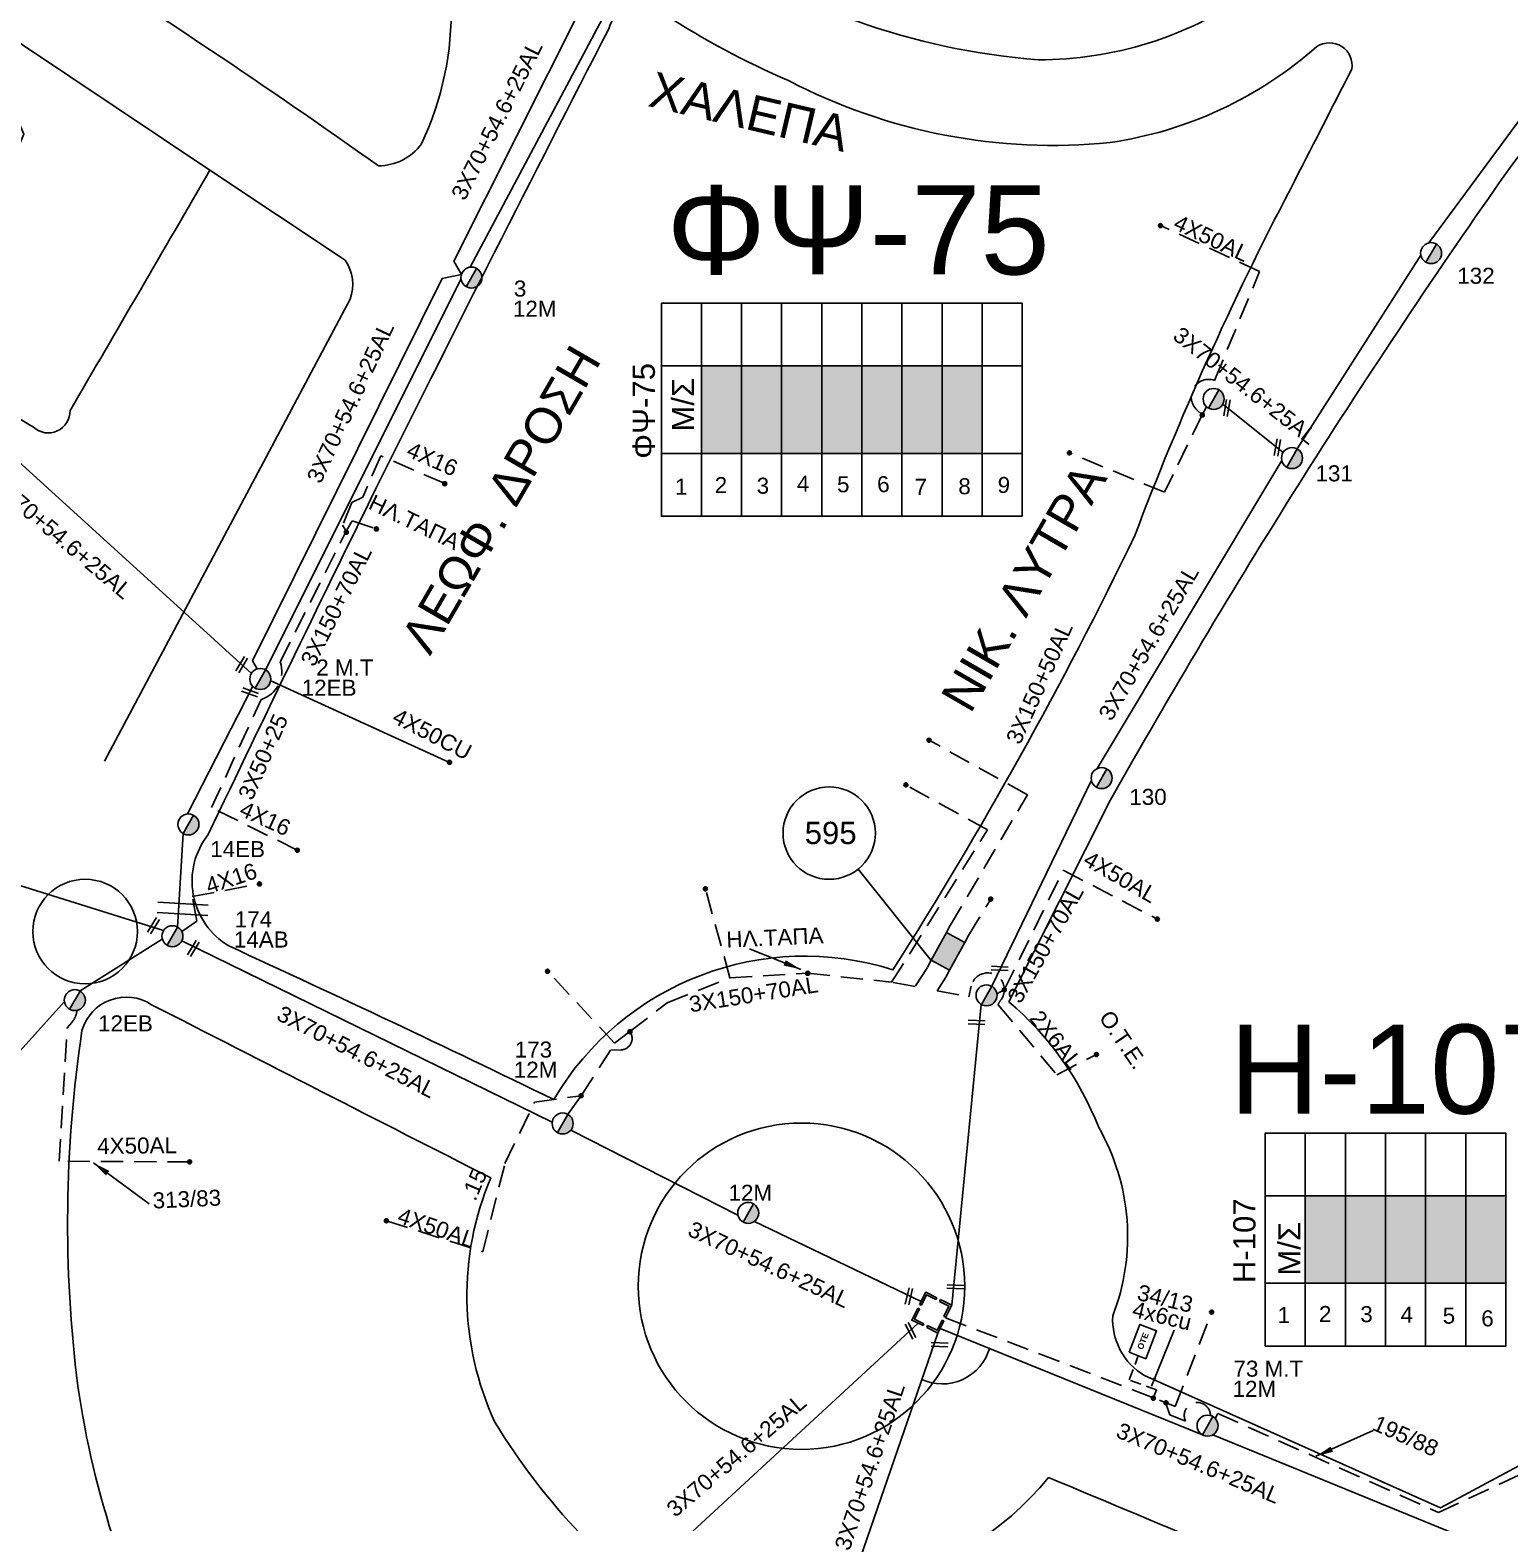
# Model space of a CAD drawing. Header units: millimetres. Extents: x 8791 to 11104, y 1833 to 2902.
# Drawn here: x 9616.2 to 9785.7, y 2482.1 to 2653.1 of the extents above; entities that cross this region are included whole.
import ezdxf
from ezdxf.enums import TextEntityAlignment as Align

# ---------------------------------------------------------------- set-up
doc = ezdxf.new("R2010")
doc.units = ezdxf.units.MM
doc.linetypes.add('DASHED', pattern=[19.05, 12.7, -6.35])
for name, color, linetype in [('Link Box 4 Διευθύνσεων', 7, 'Continuous'), ('Pillar OTE', 7, 'Continuous'), ('Ασφαλειοκιβώτια Χ.Τ 6 αναχωρήσεων', 7, 'Continuous'), ('Ασφαλειοκιβώτια Χ.Τ 9 αναχωρήσεων', 7, 'Continuous'), ('Γέφυρες Εναερίου Δικτύου', 7, 'Continuous'), ('Γυμνά εναέρια ΧΤ (3Φ)   4x50AL', 7, 'Continuous'), ('Γυμνά εναέρια ΧΤ (3Φ)   4x50CU', 7, 'Continuous'), ('Γυμνά εναέρια ΧΤ και ΦΟΠ (3Φ)   4x50+16AL', 7, 'Continuous'), ('Εναέρια παροχή ΧΤ 4x16', 7, 'SYN_LINE'), ('Επιγραφές - Σχήματα', 7, 'Continuous'), ('Καλώδια ΧΤ   2x6AL', 7, 'DASHED'), ('Καλώδια ΧΤ   3x150+50AL', 7, 'DASHED'), ('Καλώδια ΧΤ   3x150+50CU', 7, 'DASHED'), ('Καλώδια ΧΤ   3x150+70AL', 7, 'DASHED'), ('Καλώδια ΧΤ   4x6CU', 7, 'DASHED'), ('Μηχανική τομή', 7, 'Continuous'), ('Στύλος ΦΜ', 7, 'Continuous'), ('Στύλος ΦΜ @ 1', 7, 'Continuous'), ('Συνδέσεις', 7, 'Continuous'), ('Συνεστραμμένα ΧΤ   3x70+54.6+25AL', 7, 'SYN_LINE'), ('Τομή', 7, 'Continuous'), ('Υπόβαθρο ΔΕΗ', 7, 'Continuous'), ('Υπόγεια Καλώδια Δικτύου ΧΤ   .15', 7, 'DASHED')]:
    doc.layers.add(name, color=color, linetype=linetype)
doc.styles.add('ar', font='ARIAL.TTF')
doc.styles.get("Standard").update_dxf_attribs({"font": 'ARIAL.TTF'})
doc.linetypes.add('SYN_LINE', pattern='A,0.5,-0.0001,["/\\/\\/\\/",Standard,S=0.1,R=0,X=0,Y=-0.05],-0.25', length=0.7501)
doc.dimstyles.new('ISO-25', dxfattribs={"dimtxt": 2.5, "dimasz": 2.5, "dimexe": 1.25, "dimexo": 0.625, "dimtad": 1, "dimtxsty": 'Standard', "dimcen": 2.5, "dimadec": 0, "dimazin": 0, "dimtfac": 1, "dimtmove": 0, "dimatfit": 3, "dimfxl": 1, "dimarcsym": 0})

# ---------------------------------------------------------------- blocks, each defined once
blk = doc.blocks.new('ΥΠΑΡΧΩΝ ΤΣΙΜΕΝΤΕΝΙΟΣ ΣΤΥΛΟΣ')
at = {"layer": 'Στύλος ΦΜ'}
blk.add_hatch(color=256, dxfattribs=at).paths.add_polyline_path([(-1.29, -2.28, 0.574793), (2.62, 0, 0.268822), (1.3, 2.27)])
blk.add_line((-1.29, -2.28), (1.3, 2.27), dxfattribs=at)
blk.add_circle((0, 0), 2.62, dxfattribs=at)
at = {"layer": 'Στύλος ΦΜ', "flags": 4}
for tag, p in [('ΑΡΙΘΜΟΣ', (-4.68, 8.05)), ('ΤΥΠΟΣ', (-4.91, 3.03))]:
    blk.add_attdef(tag, p, '', height=4, dxfattribs=at)
blk = doc.blocks.new('LINK BOX 4 ΑΝΑΧΩΡΗΣΕΩΝ')
at = {"layer": 'Link Box 4 Διευθύνσεων', "ltscale": 40}
blk.add_hatch(color=256, dxfattribs=at).paths.add_polyline_path([(-3.54, 0), (-3.54, -4.67), (3.54, -4.67), (3.54, 0)])
for p, q in [((-3.54, 0), (-5.33, 0)), ((5.33, 0), (3.54, 0)), ((-3.54, -4.67), (-5.33, -4.67)), ((5.33, -4.67), (3.54, -4.67))]:
    blk.add_line(p, q, dxfattribs=at)
blk.add_lwpolyline([(-3.54, -4.67), (-3.54, 0), (3.54, 0), (3.54, -4.67)], close=True, dxfattribs=at)
blk = doc.blocks.new('ΤΟΜΗ')
at = {"layer": 'Τομή', "ltscale": 40}
for p, q in [((-5.68, 0), (5.68, 0)), ((5.68, -2.33), (-5.68, -2.33))]:
    blk.add_line(p, q, dxfattribs=at)
blk = doc.blocks.new('ΑΣΦΑΛΕΙΟΚΙΒΩΤΙΟ ΥΠΟΣΤΑΘΜΟΥ 9 ΑΝΑΧΩΡΗΣΕΩΝ')
at = {"layer": 'Ασφαλειοκιβώτια Χ.Τ 9 αναχωρήσεων', "ltscale": 40}
for p, q in [((-23.8, 40.36), (24.02, 40.36)), ((-9.72, 40.36), (-9.72, -40.64)), ((9.94, 40.36), (9.94, -40.64)), ((-23.8, 31.36), (24.02, 31.36)), ((-23.8, 22.36), (24.02, 22.36)), ((-23.8, 13.36), (24.02, 13.36)), ((-23.8, 4.36), (24.02, 4.36)), ((-23.8, -4.64), (24.02, -4.64)), ((-23.8, -13.64), (24.02, -13.64)), ((-23.8, -22.64), (24.02, -22.64)), ((-23.8, -31.64), (24.02, -31.64))]:
    blk.add_line(p, q, dxfattribs=at)
at = {"layer": 'Ασφαλειοκιβώτια Χ.Τ 9 αναχωρήσεων'}
blk.add_lwpolyline([(-23.8, -40.64), (24.02, -40.64), (24.02, 40.36), (-23.8, 40.36)], close=True, dxfattribs=at)
for s, rotation, p in [('1', 270, (-18.96, 37.31)), ('2', 270, (-18.6, 28.38)), ('3', 270, (-18.74, 18.97)), ('4', 270, (-18.26, 9.95)), ('5', 270, (-18.42, 0.93)), ('6', 274.9707, (-18.52, -8.21)), ('7', 270, (-19, -16.47)), ('8', 270, (-18.86, -26.29)), ('9', 266.863, (-18.5, -35))]:
    blk.add_text(s, height=3.6, rotation=rotation, dxfattribs=at).set_placement(p)
at = {"layer": 'Ασφαλειοκιβώτια Χ.Τ 9 αναχωρήσεων', "ltscale": 40}
for tag, height, p in [('ΟΝΟΜΑ', 5, (-0.16, 44.31)), ('ΚΕΙΜΕΝΟ 1', 2, (17.06, 35.59)), ('ΚΕΙΜΕΝΟ 2', 2, (17.06, 26.88)), ('ΚΕΙΜΕΝΟ 3', 2, (17.06, 17.69)), ('ΚΕΙΜΕΝΟ 4', 2, (17.06, 8.71)), ('ΚΕΙΜΕΝΟ 5', 2, (17.06, -0.13)), ('ΚΕΙΜΕΝΟ 6', 2, (17.06, -9.05)), ('ΚΕΙΜΕΝΟ 7', 2, (17.06, -18.13)), ('ΚΕΙΜΕΝΟ 8', 2, (17.06, -26.85)), ('ΚΕΙΜΕΝΟ 9', 2, (17.06, -35.99)), ('ΣΧ', 2, (-0.1, -42.64))]:
    blk.add_attdef(tag, text='', height=height, dxfattribs=at).set_placement(p, align=Align.MIDDLE_CENTER)
blk = doc.blocks.new('ΜΗΧΑΝΙΚΗ ΤΟΜΗ')
at = {"layer": 'Μηχανική τομή', "ltscale": 40}
for p, q in [((-1.89, 0.78), (1.89, 0.78)), ((1.89, 0), (-1.89, 0))]:
    blk.add_line(p, q, dxfattribs=at)
blk = doc.blocks.new('_ΣΥΝΔΕΣΗ')
at = {"layer": 'Συνδέσεις', "linetype": 'SYN_LINE', "ltscale": 40}
blk.add_hatch(color=256, dxfattribs=at).paths.add_polyline_path([(0.5, -0.01, 1), (-0.5, -0.01, 1)])
at = {"layer": 'Συνδέσεις'}
blk.add_circle((0, -0.01), 0.5, dxfattribs=at)
blk = doc.blocks.new('ΑΣΦΑΛΕΙΟΚΙΒΩΤΙΟ ΥΠΟΣΤΑΘΜΟΥ 6 ΑΝΑΧΩΡΗΣΕΩΝ')
at = {"layer": 'Ασφαλειοκιβώτια Χ.Τ 6 αναχωρήσεων', "ltscale": 40}
for p, q in [((-23.91, 27), (23.91, 27)), ((-9.83, 27), (-9.83, -27)), ((9.83, 27), (9.83, -27)), ((-23.91, 18), (23.91, 18)), ((-23.91, 9), (23.91, 9)), ((-23.91, 0), (23.91, 0)), ((-23.91, -9), (23.91, -9)), ((-23.91, -18), (23.91, -18))]:
    blk.add_line(p, q, dxfattribs=at)
at = {"layer": 'Ασφαλειοκιβώτια Χ.Τ 6 αναχωρήσεων'}
blk.add_lwpolyline([(-23.91, -27), (23.91, -27), (23.91, 27), (-23.91, 27)], close=True, dxfattribs=at)
for s, rotation, p in [('1', 270, (-18.77, 24.22)), ('2', 269.3837, (-18.51, 14.96)), ('3', 270, (-18.55, 5.66)), ('4', 270, (-18.65, -3.38)), ('5', 270, (-18.89, -12.84)), ('6', 270, (-19.49, -21.49))]:
    blk.add_text(s, height=3.6, rotation=rotation, dxfattribs=at).set_placement(p)
at = {"layer": 'Ασφαλειοκιβώτια Χ.Τ 6 αναχωρήσεων', "ltscale": 40}
for tag, height, p in [('ΟΝΟΜΑ', 5, (-0.27, 31.68)), ('ΚΕΙΜΕΝΟ 1', 2, (16.95, 22.41)), ('ΚΕΙΜΕΝΟ 2', 2, (16.95, 13.71)), ('ΚΕΙΜΕΝΟ 3', 2, (16.95, 4.31)), ('ΚΕΙΜΕΝΟ 4', 2, (16.95, -4.67)), ('ΚΕΙΜΕΝΟ 5', 2, (16.95, -13.51)), ('ΚΕΙΜΕΝΟ 6', 2, (16.95, -22.43)), ('ΣΧ', 2, (-0.21, -29.21))]:
    blk.add_attdef(tag, text='', height=height, dxfattribs=at).set_placement(p, align=Align.MIDDLE_CENTER)
blk = doc.blocks.new('PILLAR ΟΤΕ')
at = {"layer": 'Pillar OTE', "ltscale": 40}
blk.add_lwpolyline([(-3.31, 2.02), (3.39, 2.02), (3.39, -1.99), (-3.31, -1.99)], close=True, dxfattribs=at)
at = {"layer": 'Pillar OTE', "insert": (-1.81, 0.71), "char_height": 1.3575, "width": 109.961, "attachment_point": 1}
blk.add_mtext('{\\fArial|b1|i0|c161|p34;OTE}', dxfattribs=at)

msp = doc.modelspace()

# ---------------------------------------------------------------- hatches: boundary and pattern name
at = {"layer": 'Ασφαλειοκιβώτια Χ.Τ 9 αναχωρήσεων', "ltscale": 20}
for color, points in [(6, [(9693.18, 2614.57), (9693.18, 2604.54), (9697.77, 2604.54), (9697.77, 2614.57)]), (85, [(9697.77, 2614.57), (9697.77, 2604.54), (9702.37, 2604.54), (9702.37, 2614.57)]), (1, [(9702.37, 2614.57), (9702.37, 2604.54), (9706.96, 2604.54), (9706.96, 2614.57)]), (151, [(9706.96, 2614.57), (9706.96, 2604.54), (9711.56, 2604.54), (9711.56, 2614.57)]), (2, [(9711.56, 2614.57), (9711.56, 2604.54), (9716.15, 2604.54), (9716.15, 2614.57)]), (27, [(9716.15, 2614.57), (9716.15, 2604.54), (9720.74, 2604.54), (9720.74, 2614.57)]), (30, [(9720.74, 2614.57), (9720.74, 2604.54), (9725.34, 2604.54), (9725.34, 2614.57)]), (173, [(9766.96, 2519.49), (9762.36, 2519.49), (9762.36, 2509.45), (9766.96, 2509.45)]), (5, [(9771.55, 2519.49), (9766.96, 2519.49), (9766.96, 2509.45), (9771.55, 2509.45)]), (85, [(9776.14, 2519.49), (9771.55, 2519.49), (9771.55, 2509.45), (9776.14, 2509.45)]), (1, [(9776.14, 2509.45), (9780.74, 2509.45), (9780.74, 2519.49), (9776.14, 2519.49)]), (27, [(9785.33, 2519.49), (9780.74, 2519.49), (9780.74, 2509.45), (9785.33, 2509.45)])]:
    msp.add_hatch(color=color, dxfattribs=at).paths.add_polyline_path(points)
at = {"layer": 'Επιγραφές - Σχήματα', "ltscale": 20}
h = msp.add_hatch(color=256, dxfattribs=at)
h.paths.add_polyline_path([(9717.97, 2506.62), (9717.28, 2505.24), (9718.57, 2504.6), (9718.67, 2504.81), (9717.59, 2505.34), (9718.18, 2506.52)])
h.paths.add_polyline_path([(9718.87, 2508.43), (9718.18, 2507.04), (9718.39, 2506.94), (9718.97, 2508.12), (9720.05, 2507.58), (9720.15, 2507.79)])
h.paths.add_polyline_path([(9720.57, 2507.59), (9720.47, 2507.38), (9721.54, 2506.84), (9720.96, 2505.66), (9721.17, 2505.56), (9721.86, 2506.95)])
h.paths.add_polyline_path([(9720.75, 2505.24), (9720.17, 2504.07), (9719.09, 2504.6), (9718.99, 2504.39), (9720.27, 2503.75), (9720.96, 2505.14)])

# ---------------------------------------------------------------- linework, layer by layer
at = {"layer": 'Γέφυρες Εναερίου Δικτύου', "color": 151, "linetype": 'DASHED', "ltscale": 0.2}
msp.add_lwpolyline([(9751.05, 2609.9), (9750.56, 2608.96), (9746.22, 2600.11), (9735.34, 2604.62)], dxfattribs=at)
at = {"layer": 'Γέφυρες Εναερίου Δικτύου', "color": 1, "linetype": 'DASHED', "ltscale": 0.2}
for points in [[(9696.44, 2544.45), (9693.64, 2554.66)], [(9684.99, 2538.29), (9683.23, 2536.98), (9675.55, 2545.21)]]:
    msp.add_lwpolyline(points, dxfattribs=at)
at = {"layer": 'Γέφυρες Εναερίου Δικτύου', "color": 85, "linetype": 'DASHED', "ltscale": 0.2}
for points in [[(9723.77, 2549.29), (9726.32, 2553.48)], [(9719.07, 2545.66), (9717.65, 2543.47), (9714.97, 2543.96)]]:
    msp.add_lwpolyline(points, dxfattribs=at)
at = {"layer": 'Γέφυρες Εναερίου Δικτύου', "color": 27, "linetype": 'DASHED', "ltscale": 0.2}
msp.add_lwpolyline([(9721.15, 2505.51), (9745.67, 2496.05), (9747.45, 2495.33), (9751.64, 2506.16)], dxfattribs=at)
msp.add_lwpolyline([(9746.41, 2495.6), (9746.84, 2494.38), (9748.64, 2493.67, -1.250621), (9751.49, 2494.3, 1.883353)], format="xyb", dxfattribs=at)
at = {"layer": 'Γυμνά εναέρια ΧΤ (3Φ)   4x50AL', "color": 151, "linetype": 'DASHED', "ltscale": 0.2}
msp.add_lwpolyline([(9750.56, 2608.96), (9749.93, 2609.55, -0.813592), (9751.97, 2612.92), (9757.13, 2625.41), (9745.78, 2630.67)], format="xyb", dxfattribs=at)
at = {"layer": 'Γυμνά εναέρια ΧΤ (3Φ)   4x50AL', "color": 85, "linetype": 'DASHED', "ltscale": 0.2}
msp.add_lwpolyline([(9734.63, 2556.79), (9745.41, 2551.19)], dxfattribs=at)
at = {"layer": 'Γυμνά εναέρια ΧΤ (3Φ)   4x50AL', "color": 1}
for points in [[(9621.99, 2542.95), (9631.41, 2548.9)], [(9603.86, 2523.6), (9620.19, 2541.76)]]:
    msp.add_lwpolyline(points, dxfattribs=at)
at = {"layer": 'Γυμνά εναέρια ΧΤ (3Φ)   4x50AL', "color": 1, "linetype": 'DASHED', "ltscale": 0.2}
msp.add_lwpolyline([(9634.54, 2523.36), (9619.58, 2523.44), (9620.53, 2538.73), (9621.04, 2539.33, 0.14824), (9621.65, 2540.73, -0.89203)], format="xyb", dxfattribs=at)
msp.add_lwpolyline([(9657.09, 2516.62), (9668.13, 2513.07)], dxfattribs=at)
at = {"layer": 'Γυμνά εναέρια ΧΤ (3Φ)   4x50CU', "color": 27, "linetype": 'SYN_LINE', "ltscale": 20}
msp.add_lwpolyline([(9643.83, 2578.49), (9664.32, 2569.15)], dxfattribs=at)
at = {"layer": 'Γυμνά εναέρια ΧΤ και ΦΟΠ (3Φ)   4x50+16AL', "color": 30}
for points in [[(9634.28, 2563.24), (9641.77, 2577.88)], [(9633.16, 2550.27), (9633.81, 2561)]]:
    msp.add_lwpolyline(points, dxfattribs=at)
at = {"layer": 'Εναέρια παροχή ΧΤ 4x16', "color": 30, "linetype": 'DASHED', "ltscale": 0.2}
for points in [[(9663.72, 2601.14), (9656.46, 2604.27), (9654.37, 2599.55), (9653.13, 2598.91), (9652.07, 2596.33), (9652.49, 2595.64)], [(9646.88, 2559.09), (9637.05, 2563.96)], [(9633.64, 2549.76), (9635.36, 2550.95), (9634.84, 2553.76), (9642.54, 2555.22)]]:
    msp.add_lwpolyline(points, dxfattribs=at)
at = {"layer": 'Επιγραφές - Σχήματα', "ltscale": 20}
for p, q in [((9719.51, 2546.46), (9711.13, 2556.91)), ((9718.18, 2507.04), (9718.39, 2506.94)), ((9720.05, 2507.58), (9720.15, 2507.79)), ((9720.47, 2507.38), (9720.57, 2507.59)), ((9717.97, 2506.62), (9718.18, 2506.52)), ((9720.75, 2505.24), (9720.96, 2505.14)), ((9720.96, 2505.66), (9721.17, 2505.56)), ((9718.57, 2504.6), (9718.67, 2504.81)), ((9718.99, 2504.39), (9719.09, 2504.6))]:
    msp.add_line(p, q, dxfattribs=at)
for points in [[(9718.18, 2507.04), (9718.87, 2508.43), (9720.15, 2507.79)], [(9718.39, 2506.94), (9718.97, 2508.12), (9720.05, 2507.58)], [(9720.47, 2507.38), (9721.54, 2506.84), (9720.96, 2505.66)], [(9720.57, 2507.59), (9721.86, 2506.95), (9721.17, 2505.56)], [(9718.57, 2504.6), (9717.28, 2505.24), (9717.97, 2506.62)], [(9718.67, 2504.81), (9717.59, 2505.34), (9718.18, 2506.52)], [(9720.75, 2505.24), (9720.17, 2504.07), (9719.09, 2504.6)], [(9720.96, 2505.14), (9720.27, 2503.75), (9718.99, 2504.39)]]:
    msp.add_lwpolyline(points, dxfattribs=at)
msp.add_circle((9707.82, 2561.04), 5.29, dxfattribs=at)
msp.add_arc((9720.76, 2503.57), 5.65, 244.778, 344.5366, dxfattribs=at)
at = {"layer": 'Καλώδια ΧΤ   2x6AL', "color": 85, "ltscale": 0.2}
msp.add_lwpolyline([(9721.16, 2544.52), (9720.17, 2542.97), (9723.82, 2542.28), (9724.09, 2543.51, -1.264304), (9727.46, 2541.9, 0.083338), (9727.17, 2541.38), (9733.89, 2533.35), (9738.43, 2535.68)], format="xyb", dxfattribs=at)
at = {"layer": 'Καλώδια ΧΤ   3x150+50AL', "color": 85, "ltscale": 0.2}
msp.add_lwpolyline([(9721.68, 2550.44), (9730.52, 2565.44), (9719.26, 2571.69)], dxfattribs=at)
at = {"layer": 'Καλώδια ΧΤ   3x150+50CU', "color": 27, "ltscale": 0.2}
msp.add_lwpolyline([(9752.03, 2493.98), (9752.34, 2494.54), (9777.62, 2483.2), (9790.55, 2489.19), (9798.24, 2510.5), (9795.99, 2512.03), (9805, 2535.51)], dxfattribs=at)
at = {"layer": 'Καλώδια ΧΤ   3x150+70AL', "color": 30, "ltscale": 0.2}
for points in [[(9644.93, 2580.67), (9652.49, 2595.64), (9653.16, 2596.82), (9655.99, 2595.88)], [(9637.05, 2563.96), (9642.73, 2576.35)]]:
    msp.add_lwpolyline(points, dxfattribs=at)
at = {"layer": 'Καλώδια ΧΤ   3x150+70AL', "color": 1, "ltscale": 0.2}
msp.add_lwpolyline([(9679.4, 2530.95), (9682.77, 2536.15), (9683.97, 2536.2, 0.593148), (9684.99, 2538.29), (9689.26, 2541.6), (9696.44, 2544.45), (9705.35, 2544.98), (9714.97, 2543.96), (9725.95, 2561.4), (9716.6, 2566.58)], format="xyb", dxfattribs=at)
at = {"layer": 'Καλώδια ΧΤ   3x150+70AL', "color": 85, "ltscale": 0.2}
msp.add_lwpolyline([(9727.03, 2542.63), (9727.88, 2543.09), (9734.63, 2556.79)], dxfattribs=at)
at = {"layer": 'Καλώδια ΧΤ   3x150+70AL', "color": 30, "ltscale": 0.2}
msp.add_arc((9641.67, 2579.61), 3.43, 288.0342, 18.0147, dxfattribs=at)
at = {"layer": 'Καλώδια ΧΤ   4x6CU', "color": 27, "linetype": 'DASHED', "ltscale": 0.1}
msp.add_lwpolyline([(9745.02, 2496.48), (9745.31, 2497.23), (9742.19, 2498.38), (9743.19, 2501.07)], dxfattribs=at)
at = {"layer": 'Συνεστραμμένα ΧΤ   3x70+54.6+25AL', "color": 27, "ltscale": 20}
for points in [[(9665.69, 2625.07), (9664.8, 2626.58), (9679.25, 2655.32), (9681.74, 2656.71)], [(9642.29, 2579.85), (9641.75, 2580.79), (9663.48, 2624.6), (9665.69, 2625.07)], [(9602.99, 2614.49), (9641.62, 2579.33)]]:
    msp.add_lwpolyline(points, dxfattribs=at)
at = {"layer": 'Συνεστραμμένα ΧΤ   3x70+54.6+25AL', "color": 30, "ltscale": 20}
for points in [[(9682.19, 2655.05), (9666.7, 2625.9)], [(9665.64, 2624.55), (9643.24, 2579.75)]]:
    msp.add_lwpolyline(points, dxfattribs=at)
at = {"layer": 'Συνεστραμμένα ΧΤ   3x70+54.6+25AL', "color": 151, "ltscale": 20}
for points in [[(9776.53, 2628.68), (9791.37, 2648.81)], [(9761.44, 2605.06), (9775.61, 2627.26)], [(9738.51, 2568.43), (9759.67, 2603.74)], [(9726.44, 2543.5), (9737.85, 2567.11)]]:
    msp.add_lwpolyline(points, dxfattribs=at)
at = {"layer": 'Συνεστραμμένα ΧΤ   3x70+54.6+25AL', "color": 151, "ltscale": 10}
msp.add_lwpolyline([(9759.81, 2604.65), (9752.9, 2610.18)], dxfattribs=at)
at = {"layer": 'Συνεστραμμένα ΧΤ   3x70+54.6+25AL', "color": 1, "ltscale": 20}
for points in [[(9572.52, 2569.52), (9597.97, 2560.37), (9631.56, 2549.88)], [(9633.64, 2548.68), (9676.09, 2527.93)], [(9678.22, 2527.02), (9697.36, 2517.25)], [(9699.24, 2516.55), (9718.34, 2507.37)]]:
    msp.add_lwpolyline(points, dxfattribs=at)
at = {"layer": 'Συνεστραμμένα ΧΤ   3x70+54.6+25AL', "color": 85, "ltscale": 20}
msp.add_lwpolyline([(9721.86, 2506.95), (9725.24, 2541.41)], dxfattribs=at)
at = {"layer": 'Συνεστραμμένα ΧΤ   3x70+54.6+25AL', "color": 5, "ltscale": 20}
msp.add_lwpolyline([(9688.17, 2477.33), (9718, 2504.88)], dxfattribs=at)
at = {"layer": 'Συνεστραμμένα ΧΤ   3x70+54.6+25AL', "color": 173, "ltscale": 20}
for points in [[(9711.01, 2476.91), (9720.27, 2503.75)], [(9720.53, 2504.28), (9750.58, 2492.1)], [(9751.75, 2492.09), (9784.35, 2478.77)]]:
    msp.add_lwpolyline(points, dxfattribs=at)
at = {"layer": 'Υπόβαθρο ΔΕΗ'}
for points in [[(10026.41, 2803.98), (10032.14, 2802.04), (10051.3, 2740.98), (10048.69, 2735.58, 0.036785), (9968.91, 2698.97, 0.041973), (9908.84, 2659, 0.051287), (9851.23, 2605.78, 0.035159), (9812.84, 2552.77, 0.122834), (9789.48, 2489.96), (9777.84, 2483.72), (9743.95, 2498.89, -0.280101), (9740.3, 2505.73, 0.225889), (9738.7, 2527.31, 0.121794), (9728.41, 2541.72), (9740.06, 2564.85, -0.024796), (9784.84, 2635.92, -0.033695), (9830.39, 2690.49, -0.048491), (9893.39, 2740.43, -0.057442), (9983.8, 2787.83, -0.014813), (10026.41, 2803.98, -1.046826)], [(9536.84, 2751), (9516.4, 2722.79, 0.501543), (9522.94, 2709.62, -0.06937), (9577.09, 2687.17, -0.028444), (9656.17, 2637.51, 0.240705), (9661.1, 2640.02, 0.238321), (9660.3, 2671.94, 0.052081), (9652.77, 2684.3, 0.059819), (9619.26, 2714.34, 0.055527), (9559.08, 2747.86, 0.016929), (9540.76, 2752.72, 0.23279), (9536.84, 2751, 2.638432)], [(9624.79, 2569.28), (9652.94, 2622.22, 0.240284), (9652.36, 2626.69), (9636.87, 2637.01), (9599.44, 2662.08, 0.026052), (9552.13, 2687.58, 0.030155), (9490.93, 2710.47, 0.003325), (9419.31, 2676.2, -0.001705), (9346.88, 2610.68, 1), (9351.32, 2606, 0.008744), (9387.96, 2636.88, -0.044165), (9457.16, 2666.42, -0.068774), (9499.1, 2673.95, -0.080219), (9556.18, 2670.57, -0.053266), (9603.68, 2654.97, -0.169949), (9615.54, 2641.14, -0.007821), (9605.18, 2617.89, 0.310652), (9605.92, 2613.94, -0.010079), (9616.65, 2607.54, 0.653392), (9620.84, 2609.45, 0.000552), (9636.87, 2637.01, -0.593573)], [(9688.54, 2701.08), (9685.37, 2675.94, 0.275913), (9691.97, 2663.89, 0.134194), (9731.78, 2649.66, 0.153571), (9755.79, 2657.14, 0.469007), (9754.71, 2663.55, -0.113095), (9710.01, 2680.89, -0.119043), (9692.67, 2702.67, 0.742459), (9688.54, 2701.08, 0.770113)], [(9703.16, 2647.27, -0.044186), (9688.91, 2654.92, 0.582874), (9682.56, 2653.21, 0.0031), (9656.56, 2601.9, 0.002925), (9636.67, 2560.89, 0.45128), (9639.03, 2548.11, -0.005616), (9676.26, 2530.51, 1.013887)], [(9676.26, 2530.51, -0.349789), (9715.12, 2545.37, 0.029143), (9742.83, 2595.15, -0.030237), (9760.69, 2634.9, -0.001139), (9767.69, 2648.57, 0.653841), (9763.7, 2651.18, -0.146188), (9739.99, 2640.18, -0.146652), (9703.16, 2647.27, 0.681089)], [(9652.03, 2441.29), (9659.94, 2441.35), (9679.35, 2480.68, -0.053196), (9669.52, 2493.56, -0.21253), (9669.05, 2521.53, -0.000485), (9630.19, 2541.38, 0.50604), (9622.21, 2538.41, 0.068906), (9621.74, 2497.65, 0.088163), (9633.49, 2462.27, 0.147264), (9652.03, 2441.29, 0.326313)], [(9689.54, 2476.1), (9669.61, 2437.18), (9673.11, 2429.44, 0.127643), (9729.43, 2428.21, 0.129348), (9763.69, 2453.55, 0.151448), (9772.79, 2470.34, 0.003318), (9732.95, 2487.19, -0.325095), (9689.54, 2476.1, -6.565116)]]:
    msp.add_lwpolyline(points, format="xyb", dxfattribs=at)
for centre, radius in [((9622.57, 2549.76), 5.99), ((9704.64, 2509.12), 18.7)]:
    msp.add_circle(centre, radius, dxfattribs=at)
at = {"layer": 'Υπόγεια Καλώδια Δικτύου ΧΤ   .15', "color": 1, "ltscale": 0.2}
msp.add_lwpolyline([(9668.13, 2513.07), (9670.67, 2523.2), (9674.06, 2530.2), (9679.4, 2530.95), (9677.88, 2528.82)], dxfattribs=at)

# ---------------------------------------------------------------- block references
at = {"layer": 'Link Box 4 Διευθύνσεων', "xscale": 0.5104822389464581, "yscale": 0.5104822389464581, "zscale": 0.5104822389464581, "rotation": 61.33483492575564}
msp.add_blockref('LINK BOX 4 ΑΝΑΧΩΡΗΣΕΩΝ', (9720.38, 2548.05), dxfattribs=at)
at = {"layer": 'Pillar OTE', "xscale": 0.5104822389464277, "yscale": 0.5104822389464277, "zscale": 0.5104822389464277, "rotation": 68.64445075945673}
msp.add_blockref('PILLAR ΟΤΕ', (9743.75, 2502.76), dxfattribs=at)
at = {"layer": 'Ασφαλειοκιβώτια Χ.Τ 6 αναχωρήσεων', "xscale": 0.5104822389464277, "yscale": 0.5104822389464277, "zscale": 0.5104822389464277, "rotation": 90}
msp.add_blockref('ΑΣΦΑΛΕΙΟΚΙΒΩΤΙΟ ΥΠΟΣΤΑΘΜΟΥ 6 ΑΝΑΧΩΡΗΣΕΩΝ', (9771.55, 2514.47), dxfattribs=at).add_auto_attribs({'ΟΝΟΜΑ': 'Η-107'})
at = {"layer": 'Ασφαλειοκιβώτια Χ.Τ 9 αναχωρήσεων', "xscale": 0.5104822389464277, "yscale": 0.5104822389464277, "zscale": 0.5104822389464277, "rotation": 90}
msp.add_blockref('ΑΣΦΑΛΕΙΟΚΙΒΩΤΙΟ ΥΠΟΣΤΑΘΜΟΥ 9 ΑΝΑΧΩΡΗΣΕΩΝ', (9709.19, 2609.5), dxfattribs=at).add_auto_attribs({'ΟΝΟΜΑ': 'ΦΨ-75'})
at = {"layer": 'Μηχανική τομή'}
for p, xscale, yscale, zscale, rotation in [((9753.58, 2609.73), 0.5104822389462137, 0.5104822389462137, 0.5104822389462137, 80.63735096847236), ((9759.36, 2605.19), 0.5104822389462137, 0.5104822389462137, 0.5104822389462137, 80.63735096847236), ((9640.34, 2580.45), 0.5104822389464428, 0.5104822389464428, 0.5104822389464428, 238.8564489628371), ((9641.54, 2577.36), 0.5104822389464002, 0.5104822389464002, 0.5104822389464002, 159.5869687060389), ((9630.23, 2550.53), 0.5104822389464893, 0.5104822389464893, 0.5104822389464893, 238.612916663875), ((9634.79, 2547.92), 0.5104822389464893, 0.5104822389464893, 0.5104822389464893, 238.612916663875), ((9727.36, 2545.74), 0.5104822389464421, 0.5104822389464421, 0.5104822389464421, 177.4474829833932), ((9724.71, 2539.56), 0.5104822389464421, 0.5104822389464421, 0.5104822389464421, 177.4474829833932), ((9716.75, 2508), 0.5104822389464069, 0.5104822389464069, 0.5104822389464069, 257.038138806452), ((9722.29, 2509.25), 0.5104822389464421, 0.5104822389464421, 0.5104822389464421, 177.4474829833932), ((9717.31, 2504.1), 0.5104822389466079, 0.5104822389466079, 0.5104822389466079, 117.1961589561387), ((9720.47, 2502.62), 0.5104822389464421, 0.5104822389464421, 0.5104822389464421, 177.4474829833932)]:
    msp.add_blockref('ΜΗΧΑΝΙΚΗ ΤΟΜΗ', p, dxfattribs=dict(at, xscale=xscale, yscale=yscale, zscale=zscale, rotation=rotation))
at = {"layer": 'Στύλος ΦΜ @ 1', "ltscale": 40}
ref = msp.add_blockref('ΥΠΑΡΧΩΝ ΤΣΙΜΕΝΤΕΝΙΟΣ ΣΤΥΛΟΣ', (9776.78, 2627.5), dxfattribs=dict(at, xscale=0.4594340150515993, yscale=0.4594340150515993, zscale=0.4594340150515993))
ref.add_attrib('ΤΥΠΟΣ', '132', (9779.77, 2623.99), dxfattribs={"layer": 'Στύλος ΦΜ', "height": 1.838, "flags": 4})
ref = msp.add_blockref('ΥΠΑΡΧΩΝ ΤΣΙΜΕΝΤΕΝΙΟΣ ΣΤΥΛΟΣ', (9666.83, 2624.7), dxfattribs=dict(at, xscale=0.4594340150515993, yscale=0.4594340150515993, zscale=0.4594340150515993))
ref.add_attrib('ΤΥΠΟΣ', '12M', (9671.58, 2620.21), dxfattribs={"layer": 'Στύλος ΦΜ', "height": 1.838, "flags": 4})
ref.add_attrib('ΑΡΙΘΜΟΣ', '3', (9671.69, 2622.52), dxfattribs={"layer": 'Στύλος ΦΜ', "height": 1.84, "flags": 4})
at = {"layer": 'Στύλος ΦΜ @ 1', "ltscale": 40, "xscale": 0.4594340150515993, "yscale": 0.4594340150515993, "zscale": 0.4594340150515993}
for p in [(9751.86, 2610.79), (9725.84, 2542.45)]:
    msp.add_blockref('ΥΠΑΡΧΩΝ ΤΣΙΜΕΝΤΕΝΙΟΣ ΣΤΥΛΟΣ', p, dxfattribs=at)
at = {"layer": 'Στύλος ΦΜ @ 1', "ltscale": 40}
ref = msp.add_blockref('ΥΠΑΡΧΩΝ ΤΣΙΜΕΝΤΕΝΙΟΣ ΣΤΥΛΟΣ', (9760.84, 2604.02), dxfattribs=dict(at, xscale=0.4594340150515993, yscale=0.4594340150515993, zscale=0.4594340150515993))
ref.add_attrib('ΤΥΠΟΣ', '131', (9763.53, 2601.35), dxfattribs={"layer": 'Στύλος ΦΜ', "height": 1.838, "flags": 4})
ref = msp.add_blockref('ΥΠΑΡΧΩΝ ΤΣΙΜΕΝΤΕΝΙΟΣ ΣΤΥΛΟΣ', (9642.64, 2578.7), dxfattribs=dict(at, xscale=0.4594340150515993, yscale=0.4594340150515993, zscale=0.4594340150515993))
ref.add_attrib('ΤΥΠΟΣ', '12EB', (9647.38, 2576.78), dxfattribs={"layer": 'Στύλος ΦΜ', "height": 1.838, "flags": 4})
ref.add_attrib('ΑΡΙΘΜΟΣ', '2 M.T', (9649.05, 2579.1), dxfattribs={"layer": 'Στύλος ΦΜ', "height": 1.838, "flags": 4})
ref = msp.add_blockref('ΥΠΑΡΧΩΝ ΤΣΙΜΕΝΤΕΝΙΟΣ ΣΤΥΛΟΣ', (9739.03, 2567.35), dxfattribs=dict(at, xscale=0.4594340150515993, yscale=0.4594340150515993, zscale=0.4594340150515993))
ref.add_attrib('ΤΥΠΟΣ', '130', (9742.2, 2564.27), dxfattribs={"layer": 'Στύλος ΦΜ', "height": 1.838, "flags": 4})
ref = msp.add_blockref('ΥΠΑΡΧΩΝ ΤΣΙΜΕΝΤΕΝΙΟΣ ΣΤΥΛΟΣ', (9634.4, 2562.04), dxfattribs=dict(at, xscale=0.4594340150515993, yscale=0.4594340150515993, zscale=0.4594340150515993))
ref.add_attrib('ΤΥΠΟΣ', '14EB', (9636.9, 2558.29), dxfattribs={"layer": 'Στύλος ΦΜ', "height": 1.838, "flags": 4})
ref = msp.add_blockref('ΥΠΑΡΧΩΝ ΤΣΙΜΕΝΤΕΝΙΟΣ ΣΤΥΛΟΣ', (9632.57, 2549.23), dxfattribs=dict(at, xscale=0.4594340150515993, yscale=0.4594340150515993, zscale=0.4594340150515993))
ref.add_attrib('ΤΥΠΟΣ', '14AB', (9639.61, 2547.93), dxfattribs={"layer": 'Στύλος ΦΜ', "height": 1.838, "flags": 4})
ref.add_attrib('ΑΡΙΘΜΟΣ', '174', (9639.71, 2550.24), dxfattribs={"layer": 'Στύλος ΦΜ', "height": 1.838, "flags": 4})
ref = msp.add_blockref('ΥΠΑΡΧΩΝ ΤΣΙΜΕΝΤΕΝΙΟΣ ΣΤΥΛΟΣ', (9621.39, 2541.9), dxfattribs=dict(at, xscale=0.4594340150515993, yscale=0.4594340150515993, zscale=0.4594340150515993))
ref.add_attrib('ΤΥΠΟΣ', '12EB', (9624.05, 2538.32), dxfattribs={"layer": 'Στύλος ΦΜ', "height": 1.838, "flags": 4})
ref = msp.add_blockref('ΥΠΑΡΧΩΝ ΤΣΙΜΕΝΤΕΝΙΟΣ ΣΤΥΛΟΣ', (9677.28, 2527.77), dxfattribs=dict(at, xscale=0.4594340150515993, yscale=0.4594340150515993, zscale=0.4594340150515993))
ref.add_attrib('ΤΥΠΟΣ', '12M', (9671.68, 2533.01), dxfattribs={"layer": 'Στύλος ΦΜ', "height": 1.838, "flags": 4})
ref.add_attrib('ΑΡΙΘΜΟΣ', '173', (9671.79, 2535.32), dxfattribs={"layer": 'Στύλος ΦΜ', "height": 1.838, "flags": 4})
ref = msp.add_blockref('ΥΠΑΡΧΩΝ ΤΣΙΜΕΝΤΕΝΙΟΣ ΣΤΥΛΟΣ', (9698.54, 2517.52), dxfattribs=dict(at, xscale=0.4594340150515993, yscale=0.4594340150515993, zscale=0.4594340150515993))
ref.add_attrib('ΤΥΠΟΣ', '12M', (9696.28, 2518.91), dxfattribs={"layer": 'Στύλος ΦΜ', "height": 1.838, "flags": 4})
ref = msp.add_blockref('ΥΠΑΡΧΩΝ ΤΣΙΜΕΝΤΕΝΙΟΣ ΣΤΥΛΟΣ', (9751.17, 2493.14), dxfattribs=dict(at, xscale=0.4594340150515993, yscale=0.4594340150515993, zscale=0.4594340150515993))
ref.add_attrib('ΤΥΠΟΣ', '12M', (9754.03, 2496.44), dxfattribs={"layer": 'Στύλος ΦΜ', "height": 1.838, "flags": 4})
ref.add_attrib('ΑΡΙΘΜΟΣ', '73 M.T', (9754.13, 2498.75), dxfattribs={"layer": 'Στύλος ΦΜ', "height": 1.838, "flags": 4})
at = {"layer": 'Συνδέσεις', "xscale": 0.4594340150518314, "yscale": 0.4594340150518314, "zscale": 0.4594340150518314}
for p in [(9745.78, 2630.66), (9750.56, 2608.96), (9735.34, 2604.62), (9663.77, 2601.08), (9655.94, 2595.9), (9652.49, 2595.53), (9719.26, 2571.69), (9664.32, 2569.16), (9716.6, 2566.57), (9646.88, 2559.09), (9642.54, 2555.22), (9693.63, 2554.66), (9726.32, 2553.48), (9745.41, 2551.19), (9675.55, 2545.21), (9705.35, 2544.98), (9727.88, 2543.09), (9684.99, 2538.29), (9738.43, 2535.67), (9679.39, 2530.95), (9634.54, 2523.37), (9657.08, 2516.62), (9751.63, 2506.16), (9744.95, 2496.29), (9746.41, 2495.77)]:
    msp.add_blockref('_ΣΥΝΔΕΣΗ', p, dxfattribs=at)
at = {"layer": 'Τομή', "xscale": 0.5104822389463789, "yscale": 0.5104822389463789, "zscale": 0.5104822389463789, "rotation": 356.6252662993982}
msp.add_blockref('ΤΟΜΗ', (9633.79, 2552.97), dxfattribs=at)

# ---------------------------------------------------------------- texts
at = {"layer": 'Γυμνά εναέρια ΧΤ (3Φ)   4x50AL', "ltscale": 20}
for rotation, p in [(334.6731, (9751.63, 2629.22)), (330.1023, (9741.19, 2556.02)), (0.5753, (9628.52, 2525.24)), (341.0449, (9662.83, 2515.82))]:
    msp.add_text('4X50AL', height=1.838, rotation=rotation, dxfattribs=at).set_placement(p, align=Align.MIDDLE)
at = {"layer": 'Γυμνά εναέρια ΧΤ (3Φ)   4x50CU', "ltscale": 20}
msp.add_text('4X50CU', height=1.838, rotation=332.6704, dxfattribs=at).set_placement((9662.34, 2572.39), align=Align.MIDDLE)
at = {"layer": 'Εναέρια παροχή ΧΤ 4x16', "ltscale": 20}
for rotation, p in [(336.3057, (9662.36, 2603.92)), (335.6148, (9643.21, 2562.72)), (18.42, (9639.31, 2555.87))]:
    msp.add_text('4X16', height=1.838, rotation=rotation, dxfattribs=at).set_placement(p, align=Align.MIDDLE)
at = {"layer": 'Επιγραφές - Σχήματα', "ltscale": 20, "attachment_point": 1, "style": 'ar'}
for s, insert, char_height, width, rotation in [('ΧΑΛΕΠΑ', (9687.86, 2648.35), 4.084, 19.788, 346.7855), ('ΛΕΩΦ. ΔΡΟΣΗ', (9658.55, 2583.32), 4.0839, 48.8442, 59.8643), ('Μ/Σ', (9689.79, 2607.05), 2.552, 5.12, 90), ('{\\W5.63956; }ΝΙΚ. ΛΥΤΡΑ', (9715.97, 2568.93), 4.0839, 48.8442, 59.8643), ('ΗΛ.ΤΑΠΑ', (9655.68, 2599.93), 1.838, 19.788, 334.2393), ('3Χ50+25', (9640.03, 2565.41), 1.838, 8.0932, 66.2572), ('ΗΛ.ΤΑΠΑ', (9695.99, 2549.75), 1.838, 19.788, 2.6288), ('Ο.Τ.Ε.', (9740.16, 2540.94), 1.838, 19.788, 304.1947), ('313/83', (9630.26, 2519.85), 1.838, 19.788, 2.6288), ('Μ/Σ', (9759.26, 2510.33), 2.552, 9.1557, 90), ('195/88', (9770.65, 2494.4), 1.838, 19.788, 336.0949)]:
    msp.add_mtext(s, dxfattribs=dict(at, insert=insert, char_height=char_height, width=width, rotation=rotation))
for s, insert, char_height, width in [('ΦΨ-75', (9689.18, 2635.27), 10.21, 19.788), ('595', (9705.01, 2562.34), 2.552, 8.159), ('Η-107', (9753.69, 2539.1), 10.21, 19.788)]:
    msp.add_mtext(s, dxfattribs=dict(at, insert=insert, char_height=char_height, width=width))
at = {"layer": 'Καλώδια ΧΤ   2x6AL', "ltscale": 0.2}
for s, rotation, p in [('2X6AL', 308.7984, (9733.8, 2537.36)), ('34/13', 346.3531, (9746.32, 2507.75)), ('4x6cu', 346.3531, (9745.95, 2505.73))]:
    msp.add_text(s, height=1.838, rotation=rotation, dxfattribs=at).set_placement(p, align=Align.MIDDLE)
at = {"layer": 'Καλώδια ΧΤ   3x150+50AL', "ltscale": 0.2}
msp.add_text('3X150+50AL', height=1.838, rotation=65.853, dxfattribs=at).set_placement((9731.89, 2578.25), align=Align.MIDDLE)
at = {"layer": 'Καλώδια ΧΤ   3x150+70AL', "ltscale": 0.2}
for rotation, p in [(63.4151, (9651.33, 2587.07)), (60.621, (9732.59, 2548.33)), (9.0116, (9699.15, 2542.57))]:
    msp.add_text('3X150+70AL', height=1.838, rotation=rotation, dxfattribs=at).set_placement(p, align=Align.MIDDLE)
at = {"layer": 'Συνεστραμμένα ΧΤ   3x70+54.6+25AL', "ltscale": 20}
for rotation, p in [(63.2479, (9669.74, 2642.74)), (64.8846, (9652.95, 2610.4)), (321.9786, (9755.49, 2612.33)), (319.8188, (9619.92, 2594.87)), (59.5795, (9744.42, 2582.85)), (332.8041, (9653.67, 2535.98)), (335.0751, (9700.92, 2511.61)), (71.3571, (9712.45, 2488.46)), (40.4908, (9697.18, 2489.74)), (337.2783, (9750.12, 2488.86))]:
    msp.add_text('3X70+54.6+25AL', height=1.8377, rotation=rotation, dxfattribs=at).set_placement(p, align=Align.MIDDLE)
at = {"layer": 'Υπόγεια Καλώδια Δικτύου ΧΤ   .15', "ltscale": 0.2}
msp.add_text('.15', height=1.838, rotation=66.6263, dxfattribs=at).set_placement((9667.15, 2520.77), align=Align.MIDDLE)

# ---------------------------------------------------------------- leaders
at = {"layer": 'Επιγραφές - Σχήματα', "ltscale": 40}
for points, override in [([(9704.57, 2545.43), (9698.7, 2547.78)], {"dimasz": 2, "dimtad": 0}), ([(9623.54, 2523.25), (9629.92, 2518.56)], {"dimasz": 2, "dimtad": 0}), ([(9744.75, 2497.68), (9747.34, 2504.09)], {"dimasz": 1, "dimtad": 0}), ([(9763.58, 2489.63), (9770.12, 2492.57)], {"dimasz": 2, "dimtad": 0})]:
    msp.add_leader(points, dimstyle='ISO-25', override=override, dxfattribs=at)

doc.saveas('drawing.dxf')
